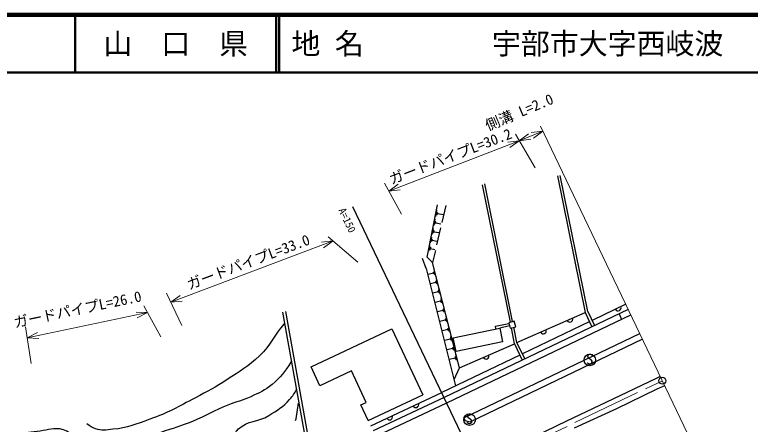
# Model space of a CAD drawing. Units: millimetres, scale not verified. Extents: x 40000 to 680000, y 20000 to 380000.
# Drawn here: x 322568 to 449662, y 309232 to 380000 of the extents above; entities that cross this region are included whole.
import ezdxf
from ezdxf.enums import TextEntityAlignment as Align

# ---------------------------------------------------------------- set-up
doc = ezdxf.new("R2010")
doc.units = ezdxf.units.MM
doc.header["$LTSCALE"] = 1000
doc.linetypes.add('CHAIN', pattern=[18.5, 12, -1.5, 3.5, -1.5])
for name, color, linetype, lineweight in [('M-BGD', 7, 'Continuous', 25), ('M-BMK', 2, 'CHAIN', 13), ('M-BMK-OTRS', 5, 'Continuous', 25), ('M-BMK-SRVR', 3, 'Continuous', 25), ('M-STR-HTXT', 7, 'Continuous', 13), ('M-STR-STRC', 7, 'Continuous', 25), ('M-STR-STRD', 7, 'Continuous', 25), ('M-TTL', 2, 'Continuous', 140), ('M-TTL-LINE', 7, 'Continuous', 50)]:
    doc.layers.add(name, color=color, linetype=linetype, lineweight=lineweight)
doc.layers.add('M-TTL-TXT', color=7, linetype='Continuous')
doc.styles.add('ＭＳ ゴシック', font='')
doc.styles.get('ＭＳ ゴシック').set_extended_font_data('MS Gothic')

msp = doc.modelspace()

# ---------------------------------------------------------------- linework, layer by layer
at = {"layer": 'M-BGD'}
for p, q in [((416343, 352145), (421116, 328532)), ((421584, 328738), (416833, 352244)), ((408602, 326975), (403819, 350792)), ((403340, 350593), (408153, 326849)), ((393840, 338114), (395597, 347141)), ((397044, 347048), (396370, 344125)), ((395303, 345109), (395529, 346270)), ((395476, 345377), (395588, 345957)), ((395620, 345499), (395676, 345790)), ((394998, 343541), (395213, 344646)), ((395648, 345644), (396576, 345464)), ((395162, 343796), (395270, 344348)), ((395300, 343912), (395353, 344189)), ((395327, 344051), (396211, 343878)), ((394703, 342025), (394908, 343077)), ((394859, 342267), (394962, 342793)), ((394990, 342378), (395041, 342641)), ((395016, 342510), (395857, 342346)), ((396145, 343150), (395471, 340227)), ((394418, 340559), (394612, 341559)), ((394567, 340789), (394664, 341290)), ((394691, 340895), (394740, 341145)), ((394715, 341020), (395516, 340864)), ((394142, 339142), (394327, 340093)), ((394379, 339343), (394471, 339818)), ((394425, 339580), (395186, 339432)), ((394774, 337201), (393840, 338114)), ((395247, 339253), (394774, 337201)), ((393643, 336142), (393007, 337878)), ((399432, 318965), (394774, 337201)), ((393643, 336142), (398746, 315867)), ((394945, 335658), (395088, 335095)), ((394985, 335968), (395273, 334843)), ((394904, 335348), (394004, 335118)), ((394868, 335489), (394940, 335207)), ((395396, 334361), (395685, 333230)), ((395314, 333738), (394409, 333507)), ((395278, 333879), (395350, 333597)), ((395355, 334050), (395499, 333484)), ((395726, 332122), (394816, 331890)), ((395689, 332265), (395762, 331980)), ((395767, 332436), (395912, 331867)), ((395808, 332749), (396098, 331612)), ((396139, 330501), (395225, 330268)), ((396102, 330644), (396175, 330358)), ((396180, 330816), (396326, 330245)), ((396221, 331131), (396513, 329988)), ((396594, 329190), (396741, 328616)), ((396636, 329507), (396929, 328359)), ((428145, 329965), (422323, 327173)), ((368846, 328620), (373481, 302885)), ((369338, 328708), (373949, 303105)), ((396553, 328874), (395634, 328640)), ((396516, 329018), (396590, 328731)), ((428576, 329065), (396753, 313884)), ((397209, 312932), (429027, 328125)), ((421116, 328532), (422263, 326053)), ((421584, 328738), (422744, 326283)), ((426986, 328306), (427435, 327365)), ((396969, 327241), (396046, 327006)), ((396932, 327386), (397006, 327097)), ((397010, 327559), (397158, 326982)), ((397052, 327877), (397347, 326723)), ((405625, 326206), (407956, 326669)), ((421850, 326946), (410307, 321411)), ((373783, 319157), (387742, 325703)), ((387742, 325703), (393092, 314295)), ((397386, 325603), (396458, 325366)), ((397349, 325748), (397423, 325458)), ((397428, 325922), (397576, 325343)), ((397470, 326242), (397766, 325082)), ((405676, 325713), (405625, 326206)), ((408077, 326237), (406367, 325860)), ((408923, 323152), (408387, 325876)), ((409340, 323337), (408831, 326001)), ((397768, 324104), (397842, 323813)), ((397847, 324280), (397996, 323697)), ((397889, 324601), (398187, 323436)), ((400190, 310335), (430552, 324940)), ((397805, 323959), (396873, 323721)), ((398310, 322954), (398609, 321783)), ((431037, 323928), (401189, 309582)), ((408923, 323152), (410269, 320331)), ((410736, 320555), (409340, 323337)), ((398225, 322309), (397288, 322069)), ((398188, 322455), (398262, 322162)), ((398267, 322631), (398417, 322046)), ((409857, 321195), (396352, 314720)), ((398647, 320653), (397705, 320412)), ((398609, 320800), (398684, 320506)), ((398689, 320977), (398840, 320389)), ((398732, 321301), (399032, 320125)), ((375311, 315897), (373783, 319157)), ((380744, 318445), (375311, 315897)), ((383291, 313012), (380744, 318445)), ((383659, 309872), (393092, 314295)), ((384084, 308966), (396352, 314720)), ((371216, 310189), (371628, 312854)), ((382386, 312588), (383291, 313012)), ((383659, 309872), (382386, 312588)), ((371094, 309911), (371216, 310189)), ((400456, 309803), (400190, 310335)), ((401189, 309582), (400456, 309803))]:
    msp.add_line(p, q, dxfattribs=at)
for points in [[(407924, 326785), (408193, 325822), (409156, 326092), (408887, 327055)], [(398349, 324147), (406367, 325860), (406870, 323504), (398852, 321791)]]:
    msp.add_lwpolyline(points, close=True, dxfattribs=at)
msp.add_lwpolyline([(295530, 277573), (318130, 280350), (326976, 282993), (337814, 286807), (349579, 291349), (359799, 295602), (371327, 300706), (384635, 306964), (385015, 307183), (397203, 312929)], dxfattribs=at)
for centre, start, end in [((426832, 329335), 205.61849, 25.61849), ((418489, 327373), 203.8061, 23.8061), ((413915, 325355), 203.8061, 23.8061), ((404006, 320984), 203.8061, 23.8061), ((391865, 312612), 205.2237, 25.2237), ((387342, 310482), 205.2237, 25.2237)]:
    msp.add_arc(centre, 500, start, end, dxfattribs=at)
for points, knots in [([(369197, 326667), (369173, 326640), (369149, 326613), (369125, 326586), (367307, 324559), (366859, 322927), (364884, 321051), (362912, 319178), (361525, 318450), (359251, 316957), (357188, 315603), (355961, 314951), (353779, 313798), (350789, 312218), (349127, 311256), (345943, 310116), (343494, 309239), (342108, 308584), (339516, 308369), (338347, 308272), (337608, 308036), (336516, 308461), (335902, 308700), (335612, 308854), (335050, 309299)], [0, 0, 0, 0, 1, 1, 1, 2, 2, 2, 3, 3, 3, 4, 4, 4, 5, 5, 5, 6, 6, 6, 7, 7, 7, 8, 8, 8, 8]), ([(370378, 320114), (370348, 320063), (370317, 320012), (370285, 319960), (369247, 318289), (368527, 317394), (367031, 316118), (365768, 315039), (364849, 314703), (363348, 313991), (361868, 313289), (360920, 313185), (359406, 312557), (356985, 311553), (355739, 310739), (353315, 309742), (351214, 308878), (349974, 308560), (347822, 307833), (345662, 307104), (344503, 306489), (342269, 306030), (340688, 305706), (339771, 305600), (338156, 305620), (336733, 305637), (335899, 305638), (334537, 306056), (332748, 306605), (332225, 308190), (330367, 308419), (328827, 308608), (327963, 308134), (326421, 307964), (323527, 307645), (321905, 307480), (319009, 307193), (316410, 306935), (314938, 306932), (312350, 306575), (309956, 306245), (308676, 305631), (306266, 305448), (303693, 305252), (302241, 305562), (299664, 305705), (297140, 305844), (295713, 305828), (293211, 306188), (290122, 306634), (288414, 307135), (285471, 308174), (284341, 308572), (283783, 308977), (282722, 309533), (281309, 310274), (280753, 311343), (279171, 311552), (277399, 311786), (276332, 311015), (274853, 310040)], [0, 0, 0, 0, 1, 1, 1, 2, 2, 2, 3, 3, 3, 4, 4, 4, 5, 5, 5, 6, 6, 6, 7, 7, 7, 8, 8, 8, 9, 9, 9, 10, 10, 10, 11, 11, 11, 12, 12, 12, 13, 13, 13, 14, 14, 14, 15, 15, 15, 16, 16, 16, 17, 17, 17, 18, 18, 18, 19, 19, 19, 20, 20, 20, 20]), ([(282962, 306444), (284826, 305563), (285473, 305332), (287144, 304790), (290028, 303855), (291787, 303864), (294791, 303453), (299317, 302832), (301883, 302230), (306445, 302464), (311273, 302712), (313846, 303921), (318613, 304719), (321577, 305215), (323213, 305887), (326219, 305883), (328155, 305881), (329333, 306035), (331149, 305363), (332663, 304802), (333172, 303813), (334656, 303178), (336229, 302504), (337204, 302266), (338910, 302127), (341197, 301940), (342462, 302669), (344756, 302695), (347283, 302725), (348681, 302214), (351208, 302212), (353055, 302210), (354171, 301967), (355924, 302549), (357561, 303093), (358302, 303939), (359408, 305262), (360322, 306355), (360215, 307424), (361233, 308420), (362836, 309989), (364583, 309556), (366483, 310750), (367983, 311693), (368902, 312193), (370072, 313524), (370599, 314123), (370970, 314653), (371264, 315194)], [0, 0, 0, 0, 1, 1, 1, 2, 2, 2, 3, 3, 3, 4, 4, 4, 5, 5, 5, 6, 6, 6, 7, 7, 7, 8, 8, 8, 9, 9, 9, 10, 10, 10, 11, 11, 11, 12, 12, 12, 13, 13, 13, 14, 14, 14, 15, 15, 15, 16, 16, 16, 16])]:
    msp.add_open_spline(points, degree=3, knots=knots, dxfattribs=at)
at = {"layer": 'M-BMK'}
msp.add_line((402671, 301528), (434471, 316761), dxfattribs=at)
at = {"layer": 'M-BMK-OTRS'}
for p, q in [((409340, 323337), (421116, 328532)), ((399432, 318965), (408923, 323152)), ((398474, 316949), (399432, 318965)), ((396753, 313884), (384525, 308119))]:
    msp.add_line(p, q, dxfattribs=at)
at = {"layer": 'M-BMK-SRVR'}
msp.add_line((402671, 301528), (380986, 346797), dxfattribs=at)
msp.add_circle((434471, 316761), 600, dxfattribs=at)
at = {"layer": 'M-STR-HTXT'}
for p, q in [((409753, 358215), (413802, 359907)), ((413802, 359907), (411820, 359640)), ((413802, 359907), (412219, 358685)), ((453334, 277382), (413399, 360748)), ((412479, 353543), (409074, 359380)), ((409753, 358215), (411336, 359438)), ((409753, 358215), (411735, 358483)), ((387183, 349539), (409753, 358215)), ((409753, 358215), (407764, 358005)), ((409753, 358215), (408136, 357039)), ((389377, 345518), (386459, 350868)), ((387183, 349539), (388801, 350716)), ((387183, 349539), (389172, 349749)), ((349515, 330334), (377573, 340907)), ((377573, 340907), (375582, 340710)), ((377573, 340907), (375947, 339741)), ((381838, 337250), (376731, 341628)), ((351441, 326307), (348766, 331900)), ((349515, 330334), (351140, 331500)), ((349515, 330334), (351505, 330531)), ((347793, 324362), (344875, 329712)), ((324740, 324164), (345526, 328519)), ((345526, 328519), (343529, 328630)), ((345526, 328519), (343741, 327616)), ((325421, 319741), (324448, 326064)), ((324740, 324164), (326525, 325066)), ((324740, 324164), (326737, 324053))]:
    msp.add_line(p, q, dxfattribs=at)
at = {"layer": 'M-STR-STRC'}
for centre in [(421936, 320348), (401161, 310031)]:
    msp.add_circle(centre, 1000, dxfattribs=at)
at = {"layer": 'M-STR-STRD'}
for p, q in [((433386, 317158), (425931, 313578)), ((434113, 317508), (433386, 317158)), ((426605, 311980), (433567, 315338)), ((433567, 315338), (434872, 315923)), ((425931, 313578), (417913, 309756)), ((419308, 308595), (426605, 311980)), ((417913, 309756), (408701, 305348))]:
    msp.add_line(p, q, dxfattribs=at)
at = {"layer": 'M-TTL'}
msp.add_line((680000, 380000), (40000, 380000), dxfattribs=at)
at = {"layer": 'M-TTL-LINE'}
for p, q in [((333000, 380000), (333000, 370000)), ((367750, 380000), (367750, 370000)), ((368250, 380000), (368250, 370000)), ((40000, 370000), (680000, 370000))]:
    msp.add_line(p, q, dxfattribs=at)

# ---------------------------------------------------------------- texts
at = {"layer": 'M-BMK-SRVR', "style": 'ＭＳ ゴシック'}
msp.add_text('A=150', height=1320, rotation=295.251, dxfattribs=at).set_placement((379662, 346795), align=Align.TOP_LEFT)
at = {"layer": 'M-STR-HTXT', "style": 'ＭＳ ゴシック'}
for s, rotation, p in [('側溝 L=2.0', 22.679, (410306, 361811)), ('ガードパイプL=30.2', 21.027, (398361, 354157)), ('ガードパイプL=33.0', 20.647, (363438, 335901)), ('ガードパイプL=26.0', 11.835, (333730, 327663))]:
    msp.add_text(s, height=1833, rotation=rotation, dxfattribs=at).set_placement(p, align=Align.BOTTOM_CENTER)
at = {"layer": 'M-STR-STRC', "style": 'ＭＳ ゴシック'}
for p in [(421291, 319030), (400516, 308713)]:
    msp.add_text('S', height=1833, dxfattribs=at).set_placement(p, align=Align.BOTTOM_LEFT)
at = {"layer": 'M-TTL-TXT', "style": 'ＭＳ ゴシック'}
msp.add_text('山\u3000口\u3000県', height=3666, dxfattribs=at).set_placement((350375, 375000), align=Align.MIDDLE_CENTER)
for s, p in [('地 名', (370380, 375000)), ('宇部市大字西岐波', (405024, 375000))]:
    msp.add_text(s, height=3666, dxfattribs=at).set_placement(p, align=Align.MIDDLE_LEFT)

doc.saveas('drawing.dxf')
